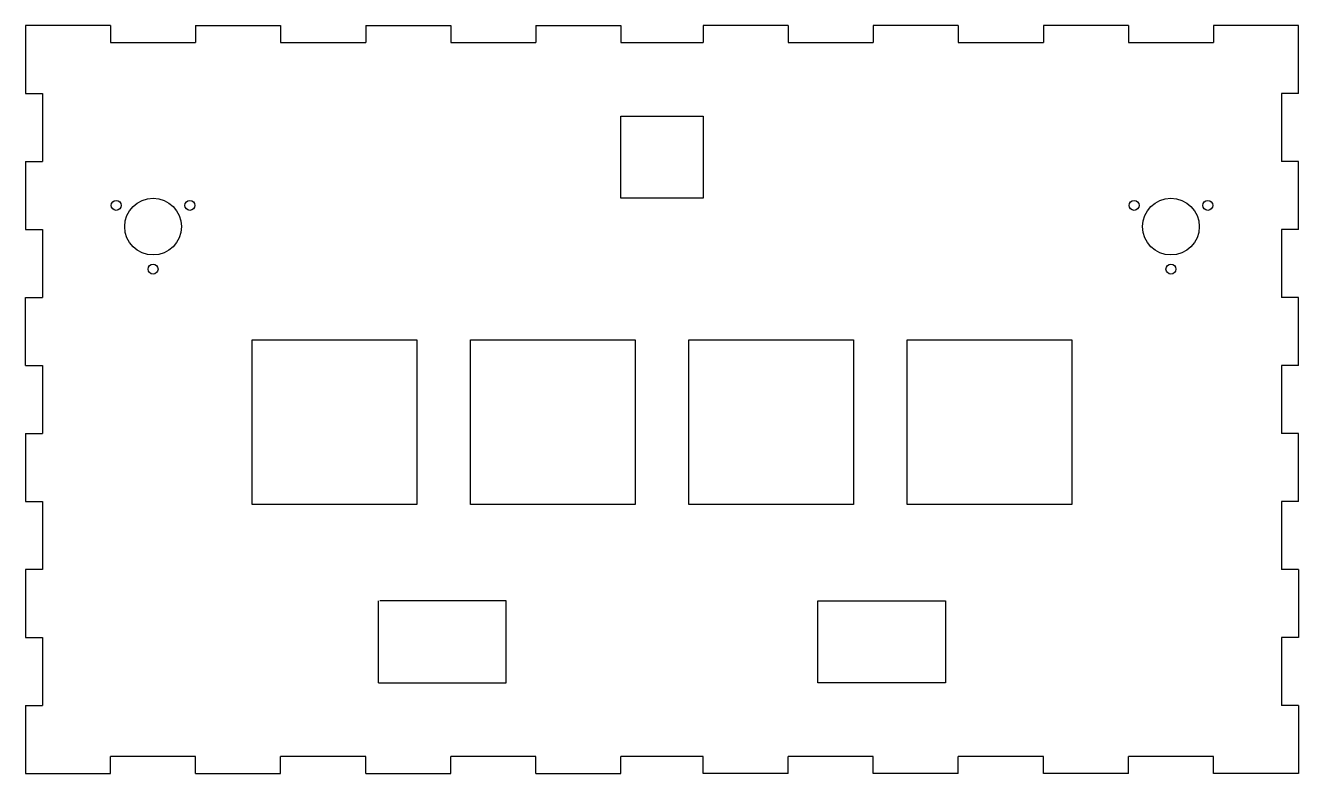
# Model space of a CAD drawing. Header units: millimetres. Extents: x 0 to 449, y 0 to 264.
import ezdxf

# ---------------------------------------------------------------- set-up
doc = ezdxf.new("R2010")
doc.units = ezdxf.units.MM
doc.layers.get('0').update_dxf_attribs({"linetype": 'CONTINUOUS'})

msp = doc.modelspace()

# ---------------------------------------------------------------- linework, layer by layer
for p, q in [((30, 264), (0, 264)), ((0, 264), (0, 240)), ((30, 264), (30, 258)), ((60, 264), (60, 258)), ((60, 264), (90, 264)), ((90, 264), (90, 258)), ((120, 264), (120, 258)), ((120, 264), (150, 264)), ((150, 264), (150, 258)), ((180, 264), (180, 258)), ((180, 264), (210, 264)), ((210, 264), (210, 258)), ((269, 264), (239, 264)), ((239, 264), (239, 258)), ((269, 264), (269, 258)), ((329, 264), (299, 264)), ((299, 264), (299, 258)), ((329, 264), (329, 258)), ((389, 264), (359, 264)), ((359, 264), (359, 258)), ((389, 264), (389, 258)), ((419, 264), (419, 258)), ((449, 264), (419, 264)), ((449, 240), (449, 264)), ((30, 258), (60, 258)), ((90, 258), (120, 258)), ((150, 258), (180, 258)), ((210, 258), (239, 258)), ((269, 258), (299, 258)), ((329, 258), (359, 258)), ((389, 258), (419, 258)), ((0, 240), (6, 240)), ((6, 240), (6, 216)), ((449, 240), (443, 240)), ((443, 240), (443, 216)), ((0, 216), (6, 216)), ((0, 216), (0, 192)), ((449, 216), (443, 216)), ((449, 192), (449, 216)), ((0, 192), (6, 192)), ((6, 192), (6, 168)), ((449, 192), (443, 192)), ((443, 192), (443, 168)), ((0, 168), (6, 168)), ((0, 144), (0, 168)), ((449, 168), (443, 168)), ((449, 144), (449, 168)), ((0, 144), (6, 144)), ((6, 144), (6, 120)), ((449, 144), (443, 144)), ((443, 144), (443, 120)), ((0, 120), (6, 120)), ((0, 120), (0, 96)), ((449, 120), (443, 120)), ((449, 96), (449, 120)), ((0, 96), (6, 96)), ((6, 96), (6, 72)), ((449, 96), (443, 96)), ((443, 96), (443, 72)), ((6, 72), (0, 72)), ((0, 72), (0, 48)), ((449, 72), (443, 72)), ((449, 72), (449, 48)), ((124.5, 32), (124.5, 61)), ((169, 61), (125, 61)), ((169.5, 61), (169, 61)), ((169.5, 32), (169.5, 61)), ((0, 48), (6, 48)), ((6, 48), (6, 24)), ((449, 48), (443, 48)), ((443, 48), (443, 24)), ((124.5, 32), (169.5, 32)), ((0, 24), (6, 24)), ((0, 24), (0, 0)), ((449, 24), (443, 24)), ((449, 24), (449, 0)), ((30, 0), (30, 6)), ((60, 6), (30, 6)), ((60, 0), (60, 6)), ((90, 0), (90, 6)), ((120, 6), (90, 6)), ((120, 0), (120, 6)), ((150, 0), (150, 6)), ((180, 6), (150, 6)), ((180, 0), (180, 6)), ((210, 0), (210, 6)), ((239, 6), (210, 6)), ((239, 0), (239, 6)), ((269, 0), (269, 6)), ((299, 6), (269, 6)), ((299, 0), (299, 6)), ((329, 0), (329, 6)), ((359, 6), (329, 6)), ((359, 0), (359, 6)), ((389, 0), (389, 6)), ((419, 6), (389, 6)), ((419, 0), (419, 6)), ((0, 0), (30, 0)), ((60, 0), (90, 0)), ((120, 0), (150, 0)), ((180, 0), (210, 0)), ((269, 0), (239, 0)), ((329, 0), (299, 0)), ((389, 0), (359, 0)), ((449, 0), (419, 0))]:
    msp.add_line(p, q)
for points in [[(239, 203), (210, 203), (210, 232), (239, 232)], [(138, 95), (80, 95), (80, 153), (138, 153)], [(215, 95), (157, 95), (157, 153), (215, 153)], [(292, 95), (234, 95), (234, 153), (292, 153)], [(369, 95), (311, 95), (311, 153), (369, 153)], [(280, 61), (324, 61), (324.5, 61), (324.5, 32), (279.5, 32), (279.5, 61)]]:
    msp.add_lwpolyline(points, close=True)
for centre, radius in [((32.01, 200.5), 1.75), ((45, 193), 10), ((57.99, 200.5), 1.75), ((391.01, 200.5), 1.75), ((404, 193), 10), ((416.99, 200.5), 1.75), ((45, 178), 1.75), ((404, 178), 1.75)]:
    msp.add_circle(centre, radius)

doc.saveas('drawing.dxf')
